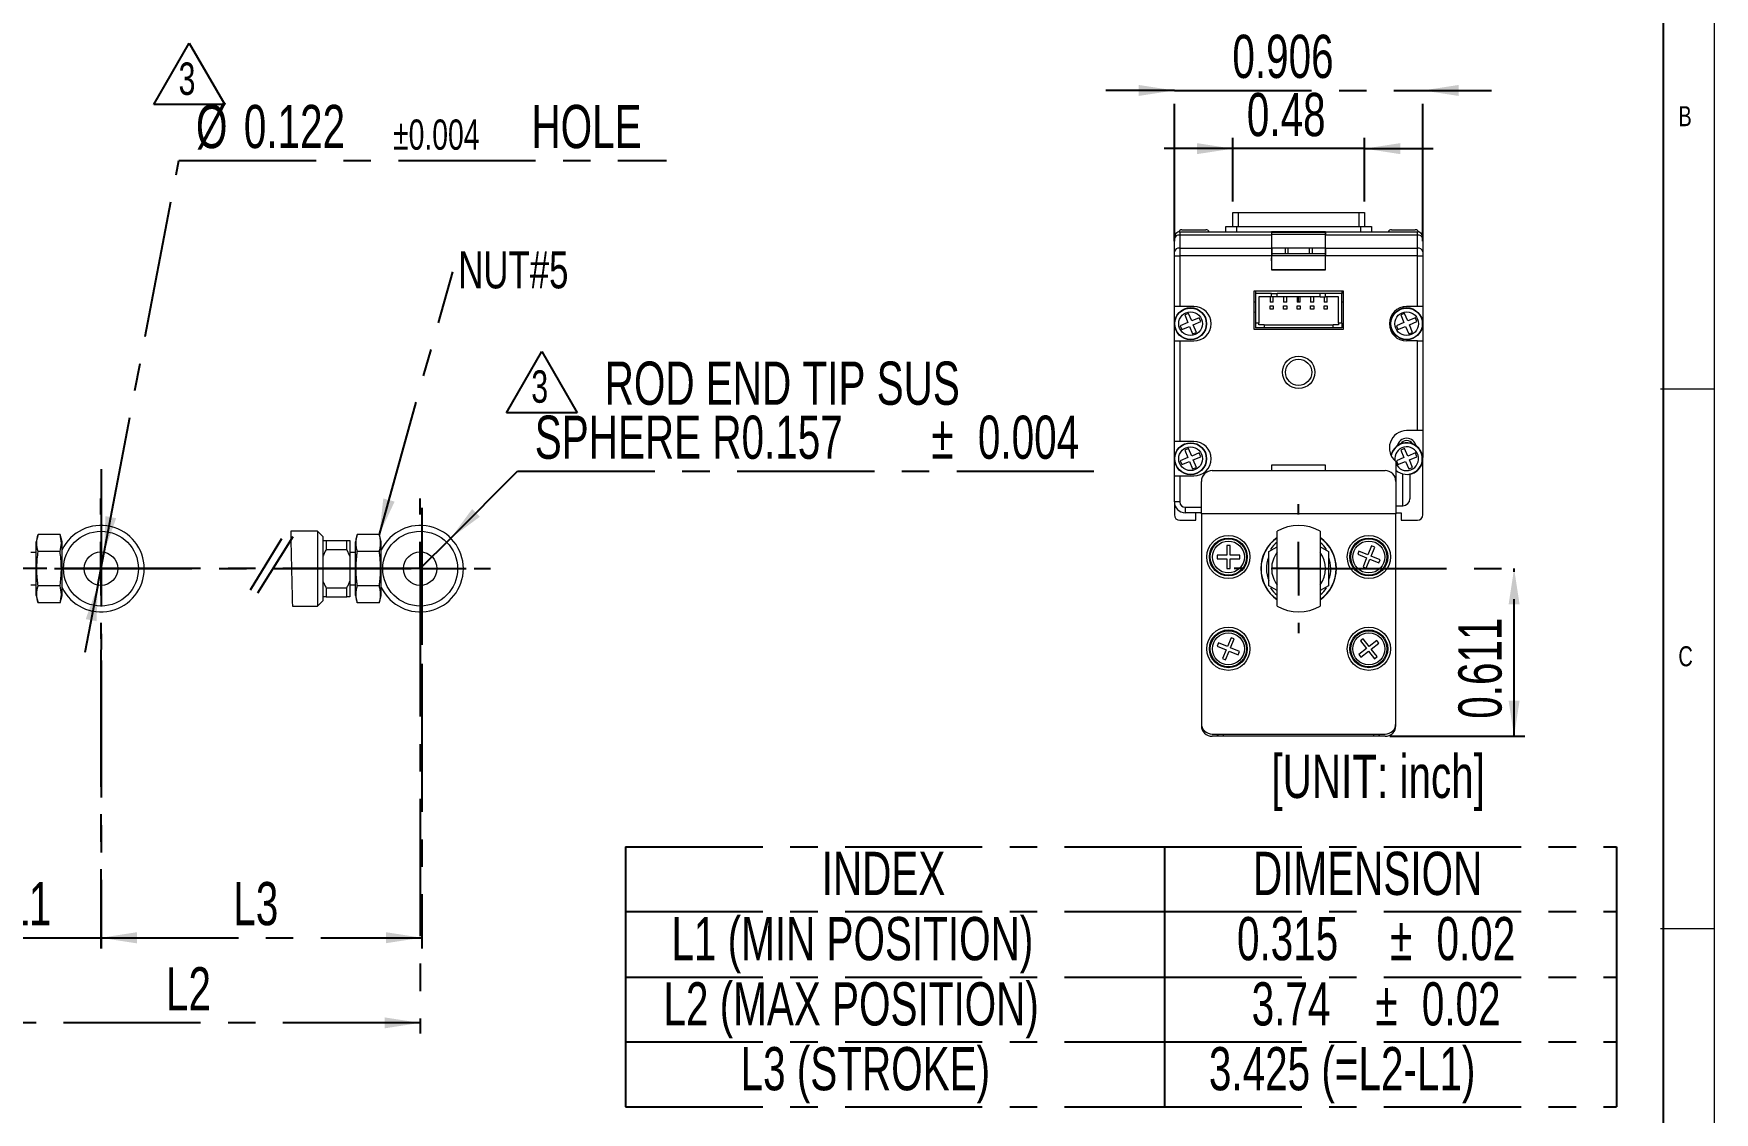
# Model space of a CAD drawing. Header units: inches. Extents: x 0.2 to 16.3, y 0.2 to 11.5.
# Drawn here: x 10.21 to 16.34, y 5.18 to 9.11 of the extents above; entities that cross this region are included whole.
import ezdxf

# ---------------------------------------------------------------- set-up
doc = ezdxf.new("R2010")
doc.units = ezdxf.units.IN
doc.header["$MEASUREMENT"] = 0
doc.linetypes.add('CENTERX2', pattern=[0.8, 0.5, -0.1, 0.1, -0.1])
for name, color, linetype in [('CENTER_LINE', 7, 'CENTERX2'), ('DIMENSION', 7, 'Continuous'), ('NOTES', 7, 'Continuous')]:
    doc.layers.add(name, color=color, linetype=linetype)
doc.styles.add('SLDTEXTSTYLE0', font='TXT', dxfattribs={"width": 0.7})
doc.styles.add('SLDTEXTSTYLE1', font='TXT', dxfattribs={"width": 0.75})
doc.dimstyles.new('SLDDIMSTYLE0', dxfattribs={"dimtxt": 0.15748, "dimasz": 0.13, "dimexe": 0, "dimexo": 0.0625, "dimgap": 0.03937, "dimtad": 0, "dimtih": 1, "dimtoh": 1, "dimdec": 3, "dimrnd": 1e-09, "dimdsep": 46, "dimtxsty": 'SLDTEXTSTYLE0', "dimsah": 1, "dimcen": 0, "dimadec": 0, "dimazin": 2, "dimtol": 1, "dimtp": 0.003937, "dimtm": 0.003937, "dimtfac": 1, "dimtdec": 3, "dimtmove": 0, "dimatfit": 3, "dimfxl": 1, "dimfrac": 2, "dimtolj": 1, "dimarcsym": 0})
doc.dimstyles.new('SLDDIMSTYLE10', dxfattribs={"dimtxt": 0.15748, "dimasz": 0.13, "dimexe": 0, "dimexo": 0.0625, "dimgap": 0.03937, "dimtad": 0, "dimtih": 1, "dimtoh": 1, "dimdec": 3, "dimrnd": 1e-09, "dimzin": 12, "dimdsep": 46, "dimtxsty": 'SLDTEXTSTYLE0', "dimsah": 1, "dimcen": 0, "dimadec": 0, "dimazin": 3, "dimtfac": 1, "dimtdec": 3, "dimtofl": 0, "dimtmove": 0, "dimatfit": 3, "dimfxl": 1, "dimfrac": 2, "dimtolj": 1, "dimtzin": 12, "dimarcsym": 0})
doc.dimstyles.new('SLDDIMSTYLE2', dxfattribs={"dimtxt": 0.15748, "dimasz": 0.13, "dimexe": 0, "dimexo": 0.0625, "dimgap": 0.03937, "dimtad": 1, "dimdec": 3, "dimrnd": 1e-09, "dimdsep": 46, "dimtxsty": 'SLDTEXTSTYLE0', "dimsah": 1, "dimcen": 0.09, "dimadec": 0, "dimazin": 2, "dimtfac": 1, "dimtdec": 3, "dimtmove": 0, "dimatfit": 0, "dimfxl": 1, "dimfrac": 2, "dimtolj": 1, "dimtzin": 12, "dimarcsym": 0})
doc.dimstyles.new('SLDDIMSTYLE3', dxfattribs={"dimtxt": 0.15748, "dimasz": 0.13, "dimexe": 0, "dimexo": 0.0625, "dimgap": 0.03937, "dimtad": 1, "dimdec": 3, "dimrnd": 1e-09, "dimzin": 12, "dimdsep": 46, "dimtxsty": 'SLDTEXTSTYLE0', "dimsah": 1, "dimcen": 0.09, "dimadec": 0, "dimazin": 3, "dimtfac": 1, "dimtdec": 3, "dimtofl": 0, "dimtmove": 0, "dimatfit": 3, "dimfxl": 1, "dimfrac": 2, "dimtolj": 1, "dimtzin": 12, "dimarcsym": 0})
doc.dimstyles.new('SLDDIMSTYLE4', dxfattribs={"dimtxt": 0.15748, "dimasz": 0.13, "dimexe": 0, "dimexo": 0.0625, "dimgap": 0.03937, "dimtad": 1, "dimdec": 3, "dimrnd": 1e-09, "dimzin": 12, "dimdsep": 46, "dimtxsty": 'SLDTEXTSTYLE0', "dimsah": 1, "dimcen": 0.09, "dimadec": 0, "dimazin": 3, "dimtfac": 1, "dimtdec": 3, "dimtmove": 0, "dimatfit": 0, "dimfxl": 1, "dimfrac": 2, "dimtolj": 1, "dimtzin": 12, "dimarcsym": 0})
doc.dimstyles.new('SLDDIMSTYLE6', dxfattribs={"dimtxt": 0.15748, "dimasz": 0.13, "dimexe": 0, "dimexo": 0.0625, "dimgap": 0.03937, "dimtad": 1, "dimdec": 3, "dimrnd": 1e-09, "dimdsep": 46, "dimtxsty": 'SLDTEXTSTYLE0', "dimsah": 1, "dimcen": 0.09, "dimadec": 0, "dimazin": 2, "dimtfac": 1, "dimtdec": 3, "dimtofl": 0, "dimtmove": 0, "dimatfit": 3, "dimfxl": 1, "dimfrac": 2, "dimtolj": 1, "dimtzin": 12, "dimarcsym": 0})
doc.dimstyles.new('SLDDIMSTYLE7', dxfattribs={"dimtxt": 0.18, "dimasz": 0.13, "dimexe": 0, "dimexo": 0.0625, "dimgap": 0, "dimtad": 0, "dimtih": 1, "dimtoh": 1, "dimdec": 0, "dimrnd": 1e-09, "dimzin": 0, "dimdsep": 46, "dimtxsty": 'Standard', "dimsah": 1, "dimcen": 0.09, "dimadec": 0, "dimazin": 0, "dimtfac": 0.13, "dimtdec": 0, "dimtofl": 0, "dimtmove": 0, "dimatfit": 3, "dimfxl": 1, "dimfrac": 2, "dimtolj": 1, "dimtzin": 0, "dimarcsym": 0})

# ---------------------------------------------------------------- blocks, each defined once
blk = doc.blocks.new('SW_TABLEANNOTATION_0')
at = {"layer": 'CENTER_LINE', "color": 0}
for p, q in [((0, 0), (0, -0.2362)), ((0, 0), (1.9637, 0)), ((1.9637, 0), (1.9637, -0.2362)), ((1.9637, 0), (3.6113, 0)), ((3.6113, 0), (3.6113, -0.2362)), ((0, -0.2362), (0, -0.4756)), ((0, -0.2362), (1.9637, -0.2362)), ((1.9637, -0.2362), (1.9637, -0.4756)), ((1.9637, -0.2362), (3.6113, -0.2362)), ((3.6113, -0.2362), (3.6113, -0.4756)), ((0, -0.4756), (0, -0.7118)), ((0, -0.4756), (1.9637, -0.4756)), ((1.9637, -0.4756), (1.9637, -0.7118)), ((1.9637, -0.4756), (3.6113, -0.4756)), ((3.6113, -0.4756), (3.6113, -0.7118)), ((0, -0.7118), (0, -0.948)), ((0, -0.7118), (1.9637, -0.7118)), ((1.9637, -0.7118), (1.9637, -0.948)), ((1.9637, -0.7118), (3.6113, -0.7118)), ((3.6113, -0.7118), (3.6113, -0.948)), ((0, -0.948), (1.9637, -0.948)), ((1.9637, -0.948), (3.6113, -0.948))]:
    blk.add_line(p, q, dxfattribs=at)
at = {"layer": 'CENTER_LINE', "color": 0, "char_height": 0.15748, "attachment_point": 1, "style": 'SLDTEXTSTYLE0'}
for s, insert in [('INDEX', (0.7147, -0.0185)), ('DIMENSION', (2.2865, -0.0185)), ('L1 (MIN POSITION)', (0.167, -0.2563)), ('0.315', (2.228, -0.2563)), ('%%p', (2.7859, -0.2563)), ('0.02', (2.9551, -0.2563)), ('L2 (MAX POSITION)', (0.138, -0.4941)), ('3.74', (2.2815, -0.4941)), ('%%p', (2.7325, -0.4941)), ('0.02', (2.9016, -0.4941)), ('L3 (STROKE)', (0.4191, -0.7303)), ('3.425 (=L2-L1)', (2.1257, -0.7303))]:
    blk.add_mtext(s, dxfattribs=dict(at, insert=insert))
blk = doc.blocks.new('_D_5')
at = {"layer": 'CENTER_LINE'}
for p, q in [((10.4591, 6.8642), (10.4591, 5.7745)), ((9.9748, 6.517), (9.9748, 5.7745)), ((9.9748, 5.8139), (9.7248, 5.8139)), ((9.9748, 5.8139), (10.4591, 5.8139)), ((10.4591, 5.8139), (10.7091, 5.8139))]:
    blk.add_line(p, q, dxfattribs=at)
for points in [[(9.9748, 5.8139), (9.8448, 5.8339), (9.8448, 5.7939)], [(10.4591, 5.8139), (10.5891, 5.7939), (10.5891, 5.8339)]]:
    blk.add_solid(points, dxfattribs=at)
at = {"layer": 'CENTER_LINE', "insert": (10.1144, 6.0169), "char_height": 0.15748, "attachment_point": 1, "style": 'SLDTEXTSTYLE0'}
blk.add_mtext('L1', dxfattribs=at)
blk = doc.blocks.new('_D_16')
at = {"layer": 'CENTER_LINE'}
for p, q in [((10.4705, 7.2194), (10.7429, 8.6468)), ((10.7429, 8.6468), (12.5195, 8.6468)), ((10.4477, 7.0995), (10.4705, 7.2194)), ((10.4477, 7.0995), (10.4008, 6.854))]:
    blk.add_line(p, q, dxfattribs=at)
for points in [[(10.4705, 7.2194), (10.5145, 7.3434), (10.4753, 7.3509)], [(10.4477, 7.0995), (10.4036, 6.9756), (10.4429, 6.9681)]]:
    blk.add_solid(points, dxfattribs=at)
at = {"layer": 'CENTER_LINE', "attachment_point": 1, "style": 'SLDTEXTSTYLE0'}
for s, insert, char_height in [('%%c', (10.8054, 8.8498), 0.15748), ('0.122', (10.9797, 8.8498), 0.15748), ('HOLE', (12.0278, 8.8498), 0.15748), ('±0.004', (11.5237, 8.7967), 0.11024)]:
    blk.add_mtext(s, dxfattribs=dict(at, insert=insert, char_height=char_height))
blk = doc.blocks.new('SW_NOTE_0_6')
at = {"layer": 'CENTER_LINE', "color": 0}
for p, q in [((-0.0906, -0.0029), (0.0385, 0.2207)), ((0.0385, 0.2207), (0.1676, -0.0029)), ((0.1676, -0.0029), (-0.0906, -0.0029))]:
    blk.add_line(p, q, dxfattribs=at)
at = {"layer": 'CENTER_LINE', "color": 0, "insert": (0, 0.1523), "char_height": 0.1181, "attachment_point": 1, "style": 'SLDTEXTSTYLE0'}
blk.add_mtext('3', dxfattribs=at)
blk = doc.blocks.new('SW_CENTERMARKSYMBOL_4')
at = {"layer": 'CENTER_LINE', "color": 0}
for p, q in [((0, 0.1969), (0, 0.2559)), ((0, 0), (0, 0.0984)), ((-0.1969, 0), (-0.2559, 0)), ((0, 0), (-0.0984, 0)), ((0, 0), (0, -0.0984)), ((0, 0), (0.0984, 0)), ((0.1969, 0), (0.2559, 0)), ((0, -0.1969), (0, -0.2559))]:
    blk.add_line(p, q, dxfattribs=at)
blk = doc.blocks.new('_D_18')
at = {"layer": 'CENTER_LINE'}
for p, q in [((14.8629, 7.1595), (15.6481, 7.1595)), ((15.6087, 6.5485), (15.6087, 7.1595)), ((15.1562, 6.5485), (15.6481, 6.5485))]:
    blk.add_line(p, q, dxfattribs=at)
for points in [[(15.6087, 7.1595), (15.5887, 7.0295), (15.6287, 7.0295)], [(15.6087, 6.5485), (15.6287, 6.6785), (15.5887, 6.6785)]]:
    blk.add_solid(points, dxfattribs=at)
at = {"layer": 'CENTER_LINE', "insert": (15.4057, 6.6125), "char_height": 0.15748, "attachment_point": 1, "rotation": 90, "style": 'SLDTEXTSTYLE0'}
blk.add_mtext('0.611', dxfattribs=at)
blk = doc.blocks.new('_D_19')
at = {"layer": 'CENTER_LINE'}
for p, q in [((14.3708, 8.9025), (14.1208, 8.9025)), ((14.3708, 8.3532), (14.3708, 8.9419)), ((14.3708, 8.9025), (15.2763, 8.9025)), ((15.2763, 8.3532), (15.2763, 8.9419)), ((15.2763, 8.9025), (15.5263, 8.9025))]:
    blk.add_line(p, q, dxfattribs=at)
for points in [[(14.3708, 8.9025), (14.2408, 8.9225), (14.2408, 8.8825)], [(15.2763, 8.9025), (15.4063, 8.8825), (15.4063, 8.9225)]]:
    blk.add_solid(points, dxfattribs=at)
at = {"layer": 'CENTER_LINE', "insert": (14.5821, 9.1055), "char_height": 0.15748, "attachment_point": 1, "style": 'SLDTEXTSTYLE0'}
blk.add_mtext('0.906', dxfattribs=at)
blk = doc.blocks.new('_D_20')
at = {"layer": 'CENTER_LINE'}
for p, q in [((14.5834, 8.4973), (14.5834, 8.7298)), ((15.0637, 8.4973), (15.0637, 8.7298)), ((14.5834, 8.6904), (14.3334, 8.6904)), ((15.0637, 8.6904), (14.5834, 8.6904)), ((15.0637, 8.6904), (15.3137, 8.6904))]:
    blk.add_line(p, q, dxfattribs=at)
for points in [[(14.5834, 8.6904), (14.4534, 8.7104), (14.4534, 8.6704)], [(15.0637, 8.6904), (15.1937, 8.6704), (15.1937, 8.7104)]]:
    blk.add_solid(points, dxfattribs=at)
at = {"layer": 'CENTER_LINE', "insert": (14.6348, 8.8934), "char_height": 0.15748, "attachment_point": 1, "style": 'SLDTEXTSTYLE0'}
blk.add_mtext('0.48', dxfattribs=at)
blk = doc.blocks.new('SW_CENTERMARKSYMBOL_5')
at = {"layer": 'CENTER_LINE', "color": 0}
for p, q in [((0, 0.1969), (0, 0.2354)), ((0, 0), (0, 0.0984)), ((-0.1969, 0), (-0.2354, 0)), ((0, 0), (-0.0984, 0)), ((0, 0), (0, -0.0984)), ((0, 0), (0.0984, 0)), ((0.1969, 0), (0.2354, 0)), ((0, -0.1969), (0, -0.2354))]:
    blk.add_line(p, q, dxfattribs=at)
blk = doc.blocks.new('SW_NOTE_0_10')
at = {"layer": 'CENTER_LINE', "color": 0}
for p, q in [((-0.0901, -0.0007), (0.039, 0.2229)), ((0.039, 0.2229), (0.168, -0.0007)), ((0.168, -0.0007), (-0.0901, -0.0007))]:
    blk.add_line(p, q, dxfattribs=at)
at = {"layer": 'CENTER_LINE', "color": 0, "insert": (0, 0.1523), "char_height": 0.1181, "attachment_point": 1, "style": 'SLDTEXTSTYLE0'}
blk.add_mtext('3', dxfattribs=at)
blk = doc.blocks.new('_D_33')
at = {"layer": 'CENTER_LINE'}
for p, q in [((10.4601, 6.8251), (10.4601, 5.7751)), ((11.6279, 6.7728), (11.6279, 5.7751)), ((10.4601, 5.8144), (11.6279, 5.8144))]:
    blk.add_line(p, q, dxfattribs=at)
for points in [[(10.4601, 5.8144), (10.5901, 5.7944), (10.5901, 5.8344)], [(11.6279, 5.8144), (11.4979, 5.8344), (11.4979, 5.7944)]]:
    blk.add_solid(points, dxfattribs=at)
at = {"layer": 'CENTER_LINE', "insert": (10.9415, 6.0174), "char_height": 0.15748, "attachment_point": 1, "style": 'SLDTEXTSTYLE0'}
blk.add_mtext('L3', dxfattribs=at)
blk = doc.blocks.new('_D_34')
at = {"layer": 'CENTER_LINE'}
for p, q in [((9.9748, 7.1201), (9.9748, 5.4647)), ((11.6224, 7.1201), (11.6224, 5.4647)), ((11.6224, 5.504), (9.9748, 5.504))]:
    blk.add_line(p, q, dxfattribs=at)
for points in [[(9.9748, 5.504), (10.1048, 5.484), (10.1048, 5.524)], [(11.6224, 5.504), (11.4924, 5.524), (11.4924, 5.484)]]:
    blk.add_solid(points, dxfattribs=at)
at = {"layer": 'CENTER_LINE', "insert": (10.6961, 5.707), "char_height": 0.15748, "attachment_point": 1, "style": 'SLDTEXTSTYLE0'}
blk.add_mtext('L2', dxfattribs=at)
blk = doc.blocks.new('_D_35')
at = {"layer": 'CENTER_LINE'}
for p, q in [((11.7338, 7.2708), (11.9774, 7.5144)), ((11.9774, 7.5144), (14.1397, 7.5144)), ((11.6224, 7.1595), (11.7338, 7.2708))]:
    blk.add_line(p, q, dxfattribs=at)
blk.add_solid([(11.7338, 7.2708), (11.8398, 7.3486), (11.8116, 7.3769)], dxfattribs=at)
at = {"layer": 'CENTER_LINE', "char_height": 0.15748, "attachment_point": 1, "style": 'SLDTEXTSTYLE0'}
for s, insert in [('ROD END TIP SUS', (12.2948, 7.9143)), ('SPHERE R0.157', (12.0399, 7.7174)), ('0.004', (13.6548, 7.7174)), ('%%p', (13.4856, 7.7174))]:
    blk.add_mtext(s, dxfattribs=dict(at, insert=insert))
blk = doc.blocks.new('SW_NOTE_0_12')
at = {"layer": 'CENTER_LINE', "color": 0, "insert": (0.0202, 0.075), "char_height": 0.13542, "attachment_point": 1, "style": 'SLDTEXTSTYLE0'}
blk.add_mtext('NUT#5', dxfattribs=at)
blk = doc.blocks.new('SW_CENTERMARKSYMBOL_12')
at = {"layer": 'CENTER_LINE', "color": 0}
for p, q in [((0, 0.1969), (0, 0.2559)), ((0, 0), (0, 0.0984)), ((-0.1969, 0), (-0.2559, 0)), ((0, 0), (-0.0984, 0)), ((0, 0), (0, -0.0984)), ((0, 0), (0.0984, 0)), ((0.1969, 0), (0.2559, 0)), ((0, -0.1969), (0, -0.2559))]:
    blk.add_line(p, q, dxfattribs=at)

msp = doc.modelspace()

# ---------------------------------------------------------------- linework, layer by layer
at = {"color": 7, "linetype": 'Continuous', "lineweight": 18}
for p, q in [((16.3386, 0.1969), (16.3386, 11.4961)), ((14.5834, 8.4067), (14.5834, 8.4579)), ((14.5834, 8.4579), (14.6031, 8.4579)), ((14.6031, 8.4579), (15.044, 8.4579)), ((15.044, 8.4579), (15.0637, 8.4579)), ((15.0637, 8.4579), (15.0637, 8.4067)), ((14.3983, 8.3949), (14.4054, 8.3949)), ((14.4054, 8.3949), (14.485, 8.3949)), ((14.5578, 8.387), (14.5578, 8.4067)), ((14.5578, 8.4067), (14.5971, 8.4067)), ((14.5971, 8.4067), (14.5971, 8.387)), ((14.5971, 8.4067), (15.0499, 8.4067)), ((15.0499, 8.387), (15.0499, 8.4067)), ((15.0499, 8.4067), (15.0893, 8.4067)), ((15.0893, 8.4067), (15.0893, 8.387)), ((15.1621, 8.3949), (15.1691, 8.3949)), ((15.1691, 8.3949), (15.2487, 8.3949)), ((14.3708, 8.3616), (14.3708, 8.3674)), ((14.3708, 8.3138), (14.3708, 8.3616)), ((14.3905, 8.387), (14.3905, 8.3755)), ((14.3905, 8.387), (14.7251, 8.387)), ((14.3905, 8.3755), (14.3905, 8.3277)), ((14.7251, 8.3755), (14.3905, 8.3755)), ((14.922, 8.387), (14.7251, 8.387)), ((14.726, 8.387), (14.7251, 8.3853)), ((14.7251, 8.387), (14.7251, 8.3755)), ((14.7251, 8.3853), (14.7253, 8.385)), ((14.7251, 8.3755), (14.7251, 8.3277)), ((14.9218, 8.385), (14.7253, 8.385)), ((14.7259, 8.3277), (14.7254, 8.3769)), ((14.9216, 8.3769), (14.7254, 8.3769)), ((14.726, 8.387), (14.9211, 8.387)), ((14.9211, 8.387), (14.922, 8.3853)), ((14.9212, 8.3277), (14.9216, 8.3769)), ((14.922, 8.3853), (14.9218, 8.385)), ((14.922, 8.387), (15.2566, 8.387)), ((14.922, 8.3755), (14.922, 8.387)), ((15.2566, 8.3755), (14.922, 8.3755)), ((14.922, 8.3277), (14.922, 8.3755)), ((15.2566, 8.3755), (15.2566, 8.387)), ((15.2566, 8.3277), (15.2566, 8.3755)), ((15.2763, 8.3674), (15.2763, 8.3616)), ((15.2763, 8.3616), (15.2763, 8.3138)), ((14.3708, 8.2999), (14.3708, 8.3138)), ((14.3708, 8.2999), (14.3905, 8.2999)), ((14.3708, 8.1154), (14.3708, 8.2999)), ((14.3905, 8.3277), (14.3905, 8.2999)), ((14.3905, 8.3277), (14.7251, 8.3277)), ((14.3905, 8.2999), (14.3905, 8.1154)), ((14.7251, 8.2999), (14.3905, 8.2999)), ((14.7251, 8.3277), (14.7251, 8.2999)), ((14.7251, 8.3083), (14.922, 8.3083)), ((14.7251, 8.2999), (14.7251, 8.2492)), ((14.7253, 8.2689), (14.7251, 8.2922)), ((14.7254, 8.2689), (14.7251, 8.2689)), ((14.7254, 8.2492), (14.7254, 8.2689)), ((14.9212, 8.3277), (14.7259, 8.3277)), ((14.726, 8.2492), (14.726, 8.2999)), ((14.9211, 8.2999), (14.726, 8.2999)), ((14.7743, 8.328), (14.7743, 8.3083)), ((14.7842, 8.328), (14.7842, 8.3083)), ((14.8629, 8.3083), (14.8629, 8.328)), ((14.8727, 8.328), (14.8727, 8.3083)), ((14.9211, 8.2492), (14.9211, 8.2999)), ((14.9216, 8.2492), (14.9216, 8.2689)), ((14.9216, 8.2689), (14.922, 8.2689)), ((14.9217, 8.2689), (14.922, 8.2922)), ((14.922, 8.3277), (15.2566, 8.3277)), ((14.922, 8.2999), (14.922, 8.3277)), ((15.2566, 8.2999), (14.922, 8.2999)), ((14.922, 8.2492), (14.922, 8.2999)), ((15.2566, 8.2999), (15.2566, 8.3277)), ((15.2566, 8.2999), (15.2763, 8.2999)), ((15.2566, 8.1154), (15.2566, 8.2999)), ((15.2763, 8.3138), (15.2763, 8.2999)), ((15.2763, 8.2999), (15.2763, 8.1154)), ((14.7251, 8.2492), (14.922, 8.2492)), ((14.9211, 8.2492), (14.726, 8.2492)), ((14.9869, 8.1705), (14.6601, 8.1705)), ((14.6601, 8.1705), (14.6601, 8.0327)), ((14.666, 8.1705), (14.666, 8.1626)), ((14.666, 8.1626), (14.666, 8.0544)), ((14.7251, 8.1626), (14.666, 8.1626)), ((14.6779, 8.1508), (14.6779, 8.0544)), ((14.7251, 8.1508), (14.6779, 8.1508)), ((14.7192, 8.1508), (14.7192, 8.1311)), ((14.7251, 8.1508), (14.7251, 8.1626)), ((14.7251, 8.1626), (14.7448, 8.1626)), ((14.7448, 8.1508), (14.7251, 8.1508)), ((14.731, 8.1311), (14.731, 8.1508)), ((14.7448, 8.1508), (14.7448, 8.1626)), ((14.9023, 8.1626), (14.7448, 8.1626)), ((14.9023, 8.1508), (14.7448, 8.1508)), ((14.7684, 8.1508), (14.7684, 8.1311)), ((14.7802, 8.1311), (14.7802, 8.1508)), ((14.8176, 8.1508), (14.8176, 8.1311)), ((14.8294, 8.1311), (14.8294, 8.1508)), ((14.8668, 8.1508), (14.8668, 8.1311)), ((14.8786, 8.1311), (14.8786, 8.1508)), ((14.9023, 8.1508), (14.9023, 8.1626)), ((14.922, 8.1626), (14.9023, 8.1626)), ((14.9023, 8.1508), (14.922, 8.1508)), ((14.916, 8.1508), (14.916, 8.1311)), ((14.922, 8.1508), (14.922, 8.1626)), ((14.981, 8.1626), (14.922, 8.1626)), ((14.9692, 8.1508), (14.922, 8.1508)), ((14.9279, 8.1311), (14.9279, 8.1508)), ((14.9692, 8.0544), (14.9692, 8.1508)), ((14.981, 8.1705), (14.981, 8.1626)), ((14.981, 8.0544), (14.981, 8.1626)), ((14.9869, 8.0327), (14.9869, 8.1705)), ((14.3905, 8.1154), (14.3708, 8.1154)), ((14.3708, 7.9894), (14.3708, 8.1154)), ((14.4416, 8.1154), (14.3905, 8.1154)), ((14.4224, 8.0898), (14.4086, 8.0841)), ((14.4339, 8.0622), (14.4224, 8.0898)), ((14.666, 8.1311), (14.6601, 8.1311)), ((14.6601, 8.0937), (14.666, 8.0958)), ((14.731, 8.1311), (14.7192, 8.1311)), ((14.7192, 8.1055), (14.7192, 8.1174)), ((14.7192, 8.1174), (14.731, 8.1174)), ((14.731, 8.1055), (14.7192, 8.1055)), ((14.731, 8.1174), (14.731, 8.1055)), ((14.7802, 8.1311), (14.7684, 8.1311)), ((14.7684, 8.1055), (14.7684, 8.1174)), ((14.7684, 8.1174), (14.7802, 8.1174)), ((14.7802, 8.1055), (14.7684, 8.1055)), ((14.7802, 8.1174), (14.7802, 8.1055)), ((14.8294, 8.1311), (14.8176, 8.1311)), ((14.8176, 8.1174), (14.8294, 8.1174)), ((14.8176, 8.1055), (14.8176, 8.1174)), ((14.8294, 8.1055), (14.8176, 8.1055)), ((14.8294, 8.1174), (14.8294, 8.1055)), ((14.8786, 8.1311), (14.8668, 8.1311)), ((14.8668, 8.1055), (14.8668, 8.1174)), ((14.8668, 8.1174), (14.8786, 8.1174)), ((14.8786, 8.1055), (14.8668, 8.1055)), ((14.8786, 8.1174), (14.8786, 8.1055)), ((14.9279, 8.1311), (14.916, 8.1311)), ((14.916, 8.1055), (14.916, 8.1174)), ((14.916, 8.1174), (14.9279, 8.1174)), ((14.9279, 8.1055), (14.916, 8.1055)), ((14.9279, 8.1174), (14.9279, 8.1055)), ((14.9869, 8.1311), (14.981, 8.1311)), ((15.2098, 8.0898), (15.196, 8.0841)), ((15.2213, 8.0622), (15.2098, 8.0898)), ((15.2566, 8.1154), (15.2172, 8.1154)), ((15.2763, 8.1154), (15.2566, 8.1154)), ((15.2763, 8.1154), (15.2763, 7.9894)), ((14.4201, 8.0564), (14.3924, 8.045)), ((14.3924, 8.045), (14.3981, 8.0312)), ((14.3981, 8.0312), (14.4258, 8.0426)), ((14.4086, 8.0841), (14.4201, 8.0564)), ((14.4258, 8.0426), (14.4372, 8.015)), ((14.4615, 8.0736), (14.4339, 8.0622)), ((14.4396, 8.0484), (14.4672, 8.0598)), ((14.4511, 8.0207), (14.4396, 8.0484)), ((14.4672, 8.0598), (14.4615, 8.0736)), ((14.6601, 8.0327), (14.9869, 8.0327)), ((14.6779, 8.0544), (14.666, 8.0544)), ((14.666, 8.0544), (14.666, 8.0367)), ((14.6975, 8.0367), (14.666, 8.0367)), ((14.6779, 8.0485), (14.6779, 8.0544)), ((14.6975, 8.0485), (14.6779, 8.0485)), ((14.6975, 8.0485), (14.6975, 8.0367)), ((14.6975, 8.0485), (14.9495, 8.0485)), ((14.9495, 8.0367), (14.6975, 8.0367)), ((14.9495, 8.0367), (14.9495, 8.0485)), ((14.9692, 8.0485), (14.9495, 8.0485)), ((14.981, 8.0367), (14.9495, 8.0367)), ((14.981, 8.0544), (14.9692, 8.0544)), ((14.9692, 8.0544), (14.9692, 8.0485)), ((14.981, 8.0544), (14.981, 8.0367)), ((14.981, 8.0504), (14.9869, 8.046)), ((15.2075, 8.0564), (15.1798, 8.045)), ((15.1798, 8.045), (15.1855, 8.0312)), ((15.1855, 8.0312), (15.2132, 8.0426)), ((15.196, 8.0841), (15.2075, 8.0564)), ((15.2132, 8.0426), (15.2246, 8.015)), ((15.2489, 8.0736), (15.2213, 8.0622)), ((15.227, 8.0484), (15.2546, 8.0598)), ((15.2385, 8.0207), (15.227, 8.0484)), ((15.2546, 8.0598), (15.2489, 8.0736)), ((14.3708, 7.6233), (14.3708, 7.9894)), ((14.3708, 7.9894), (14.3905, 7.9894)), ((14.3905, 7.9894), (14.3905, 7.6233)), ((14.3905, 7.9894), (14.4416, 7.9894)), ((14.4372, 8.015), (14.4511, 8.0207)), ((15.2566, 7.9894), (15.2172, 7.9894)), ((15.2246, 8.015), (15.2385, 8.0207)), ((15.2566, 7.6626), (15.2566, 7.9894)), ((15.2566, 7.9894), (15.2763, 7.9894)), ((15.2763, 7.9894), (15.2763, 7.6626)), ((16.1417, 7.815), (16.3386, 7.815)), ((15.2566, 7.6626), (15.2172, 7.6626)), ((15.2763, 7.6626), (15.2566, 7.6626)), ((15.2763, 7.6626), (15.2763, 7.5642)), ((14.3905, 7.6233), (14.3708, 7.6233)), ((14.3708, 7.4973), (14.3708, 7.6233)), ((14.4416, 7.6233), (14.3905, 7.6233)), ((14.4224, 7.5977), (14.4086, 7.592)), ((14.4339, 7.57), (14.4224, 7.5977)), ((15.2098, 7.5977), (15.196, 7.592)), ((15.2213, 7.57), (15.2098, 7.5977)), ((14.4201, 7.5643), (14.3924, 7.5529)), ((14.3924, 7.5529), (14.3981, 7.539)), ((14.3981, 7.539), (14.4258, 7.5505)), ((14.4086, 7.592), (14.4201, 7.5643)), ((14.4258, 7.5505), (14.4372, 7.5229)), ((14.4615, 7.5815), (14.4339, 7.57)), ((14.4396, 7.5562), (14.4672, 7.5677)), ((14.4511, 7.5286), (14.4396, 7.5562)), ((14.4672, 7.5677), (14.4615, 7.5815)), ((14.922, 7.5367), (14.7251, 7.5367)), ((14.7251, 7.5367), (14.7251, 7.517)), ((14.922, 7.517), (14.922, 7.5367)), ((15.1779, 7.5505), (15.1779, 7.4776)), ((15.2075, 7.5643), (15.1798, 7.5529)), ((15.1798, 7.5529), (15.1855, 7.539)), ((15.1855, 7.539), (15.2132, 7.5505)), ((15.196, 7.592), (15.2075, 7.5643)), ((15.2132, 7.5505), (15.2246, 7.5229)), ((15.2489, 7.5815), (15.2213, 7.57)), ((15.227, 7.5562), (15.2546, 7.5677)), ((15.2385, 7.5286), (15.227, 7.5562)), ((15.2546, 7.5677), (15.2489, 7.5815)), ((15.2763, 7.3555), (15.2763, 7.5642)), ((14.3708, 7.4028), (14.3708, 7.4973)), ((14.3708, 7.4973), (14.3905, 7.4973)), ((14.3905, 7.4973), (14.3905, 7.4028)), ((14.3905, 7.4973), (14.4416, 7.4973)), ((14.4372, 7.5229), (14.4511, 7.5286)), ((14.4692, 7.3596), (14.4692, 7.4776)), ((14.5086, 7.517), (15.1385, 7.517)), ((15.1779, 7.4776), (15.1779, 7.3596)), ((15.2246, 7.5229), (15.2385, 7.5286)), ((15.229, 7.5012), (15.229, 7.5031)), ((15.229, 7.5012), (15.229, 7.4579)), ((15.229, 7.4579), (15.229, 7.4146)), ((14.3905, 7.4028), (14.3708, 7.4028)), ((14.3708, 7.4028), (14.3708, 7.3555)), ((14.4101, 7.3831), (14.4101, 7.3634)), ((14.4692, 7.3634), (14.4101, 7.3634)), ((14.4495, 7.3359), (14.4495, 7.3634)), ((14.4692, 7.3596), (14.4692, 6.5958)), ((15.1779, 7.3596), (14.4692, 7.3596)), ((15.1779, 7.389), (15.2034, 7.389)), ((15.1779, 7.3634), (15.1975, 7.3634)), ((15.1779, 6.5958), (15.1779, 7.3596)), ((15.1975, 7.3634), (15.1975, 7.3359)), ((11.2484, 7.2965), (11.1506, 7.2965)), ((11.2681, 7.2768), (11.2484, 7.2965)), ((11.2484, 7.2965), (11.2484, 7.0225)), ((14.3905, 7.3359), (14.4495, 7.3359)), ((14.7448, 7.0231), (14.7448, 7.2959)), ((14.9023, 7.2959), (14.9023, 7.1595)), ((15.1975, 7.3359), (15.2566, 7.3359)), ((10.23, 7.2845), (10.2229, 7.2579)), ((10.2229, 7.1595), (10.2229, 7.2579)), ((10.3102, 7.2845), (10.23, 7.2845)), ((10.3174, 7.2579), (10.3102, 7.2845)), ((10.3174, 7.1595), (10.3174, 7.2579)), ((11.2681, 7.2768), (11.2681, 7.0422)), ((11.2681, 7.2618), (11.2799, 7.2618)), ((11.2799, 7.2618), (11.2799, 7.2295)), ((11.2799, 7.2618), (11.3547, 7.2618)), ((11.2799, 7.2295), (11.3547, 7.2295)), ((11.3547, 7.2295), (11.3547, 7.2618)), ((11.3547, 7.2618), (11.3665, 7.2618)), ((11.3665, 7.2054), (11.3547, 7.2295)), ((11.3665, 7.2618), (11.3665, 7.2054)), ((11.3933, 7.2845), (11.3862, 7.2579)), ((11.3862, 7.1595), (11.3862, 7.2579)), ((11.4736, 7.2845), (11.3933, 7.2845)), ((11.4807, 7.2579), (11.4736, 7.2845)), ((11.4807, 7.1595), (11.4807, 7.2579)), ((14.5738, 7.2434), (14.5614, 7.2434)), ((14.5614, 7.2434), (14.5614, 7.2083)), ((14.5738, 7.2083), (14.5738, 7.2434)), ((14.7153, 7.222), (14.7448, 7.239)), ((14.901, 7.2397), (14.9318, 7.222)), ((15.0892, 7.2427), (15.076, 7.2102)), ((15.0875, 7.2055), (15.1007, 7.2381)), ((15.1007, 7.2381), (15.0892, 7.2427)), ((10.2229, 7.2185), (10.2032, 7.2185)), ((10.3102, 7.222), (10.23, 7.222)), ((11.3862, 7.2185), (11.3665, 7.2185)), ((11.3665, 7.2054), (11.3665, 7.1135)), ((11.4736, 7.222), (11.3933, 7.222)), ((14.5614, 7.2083), (14.5263, 7.2083)), ((14.5263, 7.2083), (14.5263, 7.1959)), ((14.5263, 7.1959), (14.5614, 7.1959)), ((14.5614, 7.1959), (14.5614, 7.1607)), ((14.609, 7.2083), (14.5738, 7.2083)), ((14.5738, 7.1607), (14.5738, 7.1959)), ((14.5738, 7.1959), (14.609, 7.1959)), ((14.609, 7.1959), (14.609, 7.2083)), ((15.0434, 7.2233), (15.0388, 7.2118)), ((15.0388, 7.2118), (15.0714, 7.1987)), ((15.076, 7.2102), (15.0434, 7.2233)), ((15.0714, 7.1987), (15.0582, 7.1661)), ((15.0697, 7.1614), (15.0829, 7.194)), ((15.0829, 7.194), (15.1154, 7.1808)), ((15.1201, 7.1923), (15.0875, 7.2055)), ((15.1154, 7.1808), (15.1201, 7.1923)), ((10.2229, 7.0611), (10.2229, 7.1595)), ((10.3174, 7.0611), (10.3174, 7.1595)), ((11.3665, 7.1135), (11.3665, 7.0571)), ((11.3862, 7.0611), (11.3862, 7.1595)), ((11.4807, 7.0611), (11.4807, 7.1595)), ((14.5614, 7.1607), (14.5738, 7.1607)), ((14.693, 7.1154), (14.6938, 7.1154)), ((14.9023, 7.1595), (14.9023, 7.0231)), ((14.9532, 7.1154), (14.9541, 7.1154)), ((15.0582, 7.1661), (15.0697, 7.1614)), ((10.2032, 7.1004), (10.2229, 7.1004)), ((10.2229, 7.0611), (10.23, 7.0345)), ((10.3102, 7.097), (10.23, 7.097)), ((10.3102, 7.0345), (10.3174, 7.0611)), ((11.2799, 7.0571), (11.2681, 7.0571)), ((11.2799, 7.0895), (11.3547, 7.0895)), ((11.2799, 7.0895), (11.2799, 7.0571)), ((11.2799, 7.0571), (11.3547, 7.0571)), ((11.3547, 7.0571), (11.3547, 7.0895)), ((11.3665, 7.0571), (11.3547, 7.0571)), ((11.3665, 7.1004), (11.3862, 7.1004)), ((11.3862, 7.0611), (11.3933, 7.0345)), ((11.4736, 7.097), (11.3933, 7.097)), ((11.4736, 7.0345), (11.4807, 7.0611)), ((14.7452, 7.0797), (14.7153, 7.097)), ((14.9318, 7.097), (14.9023, 7.0799)), ((10.3102, 7.0345), (10.23, 7.0345)), ((11.1568, 7.0225), (11.2484, 7.0225)), ((11.2484, 7.0225), (11.2681, 7.0422)), ((11.4736, 7.0345), (11.3933, 7.0345)), ((14.5318, 6.889), (14.527, 6.8775)), ((14.527, 6.8775), (14.5595, 6.8641)), ((14.5643, 6.8755), (14.5318, 6.889)), ((14.5595, 6.8641), (14.5461, 6.8316)), ((14.5777, 6.908), (14.5643, 6.8755)), ((14.5757, 6.8708), (14.5891, 6.9033)), ((14.6082, 6.8574), (14.5757, 6.8708)), ((14.5891, 6.9033), (14.5777, 6.908)), ((15.0707, 6.8685), (15.0431, 6.8467)), ((15.0587, 6.9038), (15.049, 6.8961)), ((15.049, 6.8961), (15.0707, 6.8685)), ((15.0805, 6.8761), (15.0587, 6.9038)), ((15.1081, 6.8979), (15.0805, 6.8761)), ((15.0881, 6.8664), (15.1157, 6.8881)), ((15.1099, 6.8388), (15.0881, 6.8664)), ((15.1157, 6.8881), (15.1081, 6.8979)), ((14.5461, 6.8316), (14.5576, 6.8269)), ((14.5576, 6.8269), (14.571, 6.8593)), ((14.571, 6.8593), (14.6035, 6.8459)), ((14.6035, 6.8459), (14.6082, 6.8574)), ((15.0431, 6.8467), (15.0508, 6.837)), ((15.0508, 6.837), (15.0784, 6.8587)), ((15.0784, 6.8587), (15.1001, 6.8311)), ((15.1001, 6.8311), (15.1099, 6.8388)), ((14.4692, 6.5958), (14.4692, 6.5878)), ((14.5086, 6.5564), (15.1385, 6.5564)), ((14.5283, 6.5485), (14.5283, 6.5564)), ((14.5302, 6.5485), (14.5302, 6.5564)), ((15.1168, 6.5485), (15.1168, 6.5564)), ((15.1188, 6.5485), (15.1188, 6.5564)), ((15.1779, 6.5878), (15.1779, 6.5958)), ((14.5283, 6.5485), (14.5086, 6.5485)), ((14.5302, 6.5485), (14.5283, 6.5485)), ((14.5499, 6.5485), (14.5302, 6.5485)), ((15.0971, 6.5485), (14.5499, 6.5485)), ((15.1168, 6.5485), (15.0971, 6.5485)), ((15.1188, 6.5485), (15.1168, 6.5485)), ((15.1385, 6.5485), (15.1188, 6.5485)), ((16.3386, 5.8465), (16.1417, 5.8465))]:
    msp.add_line(p, q, dxfattribs=at)
at = {"color": 8, "linetype": 'Continuous', "lineweight": 18}
for p, q in [((14.6031, 8.4579), (14.6031, 8.4067)), ((15.044, 8.4067), (15.044, 8.4579)), ((14.8235, 8.1311), (14.8235, 8.1508)), ((15.2034, 7.4579), (15.2034, 7.5049)), ((15.2034, 7.389), (15.2034, 7.4579)), ((14.4101, 7.3831), (14.4692, 7.3831)), ((14.5499, 6.5485), (14.5499, 6.5564)), ((15.0971, 6.5485), (15.0971, 6.5564))]:
    msp.add_line(p, q, dxfattribs=at)
at = {"color": 7, "linetype": 'Continuous', "lineweight": 18, "flags": 128}
msp.add_lwpolyline([(15.2756, 7.559), (15.2759, 7.5604), (15.2763, 7.5642)], dxfattribs=at)
at = {"color": 7, "linetype": 'Continuous', "lineweight": 18}
for centre, radius in [((14.4298, 8.0524), 0.0584), ((14.4298, 8.0524), 0.0571), ((14.4298, 8.0524), 0.0433), ((15.2172, 8.0524), 0.0584), ((15.2172, 8.0524), 0.0571), ((15.2172, 8.0524), 0.0433), ((14.8235, 7.8752), 0.0591), ((14.8235, 7.8752), 0.0477), ((14.4298, 7.5603), 0.0584), ((14.4298, 7.5603), 0.0571), ((14.4298, 7.5603), 0.0433), ((10.4591, 7.1595), 0.1364), ((11.6224, 7.1595), 0.1364), ((14.5676, 7.2021), 0.0787), ((14.5676, 7.2021), 0.0689), ((14.5676, 7.2021), 0.0661), ((14.5676, 7.2021), 0.0582), ((15.0794, 7.2021), 0.0787), ((15.0794, 7.2021), 0.0689), ((15.0794, 7.2021), 0.0661), ((15.0794, 7.2021), 0.0582), ((10.4591, 7.1595), 0.061), ((11.6224, 7.1595), 0.061), ((14.5676, 6.8674), 0.0787), ((14.5676, 6.8674), 0.0689), ((14.5676, 6.8674), 0.0661), ((14.5676, 6.8674), 0.0582), ((15.0794, 6.8674), 0.0787), ((15.0794, 6.8674), 0.0689), ((15.0794, 6.8674), 0.0661), ((15.0794, 6.8674), 0.0582)]:
    msp.add_circle(centre, radius, dxfattribs=at)
for centre, radius, start, end in [((14.3983, 8.3811), 0.0138, 90, 157.40763), ((14.485, 8.3811), 0.0138, 25.37693, 90), ((15.1621, 8.3811), 0.0138, 90, 154.62307), ((15.2487, 8.3811), 0.0138, 22.59237, 90), ((14.3905, 8.3674), 0.0197, 90, 180), ((14.388, 8.3581), 0.0176, 81.95053, 168.57825), ((15.2566, 8.3674), 0.0197, 0, 90), ((15.2591, 8.3581), 0.0176, 11.42175, 98.04947), ((14.388, 8.3103), 0.0176, 81.95053, 168.57825), ((15.2591, 8.3103), 0.0176, 11.42175, 98.04947), ((14.4416, 8.0524), 0.063, 270, 90), ((15.2172, 8.0524), 0.063, 90, 270), ((15.2172, 7.5996), 0.063, 90, 231.31781), ((14.4416, 7.5603), 0.063, 270, 90), ((15.2172, 7.5603), 0.0584, 22.52267, 167.5778), ((15.2172, 7.5996), 0.0354, 12.44203, 167.55797), ((15.2172, 7.5996), 0.0266, 33.35116, 146.64884), ((15.2172, 7.5603), 0.0584, 277.77571, 22.52267), ((14.5086, 7.4776), 0.0394, 90, 180), ((15.1385, 7.4776), 0.0394, 0, 90), ((15.2034, 7.4146), 0.0256, 270, 0), ((14.4101, 7.4028), 0.0394, 180, 270), ((14.3905, 7.3555), 0.0197, 180, 270), ((14.4101, 7.4028), 0.0197, 180, 270), ((15.2566, 7.3555), 0.0197, 270, 0), ((10.4591, 7.1595), 0.1575, 205.84193, 154.15807), ((39.4135, 7.8045), 28.2675, 181.02971, 181.58526), ((11.6224, 7.1595), 0.1575, 205.84195, 154.15805), ((14.8235, 7.1595), 0.1575, 60, 120), ((14.8235, 7.1595), 0.1378, 124.8499, 235.1501), ((14.8235, 7.1595), 0.137, 125.07951, 234.92049), ((14.8233, 7.1595), 0.124, 129.27262, 145.62874), ((14.8235, 7.1595), 0.1378, 304.8499, 55.1501), ((14.8235, 7.1595), 0.137, 305.07951, 54.92049), ((14.8233, 7.1595), 0.124, 34.37126, 50.44414), ((14.8235, 7.1595), 0.1173, 159.65164, 201.74202), ((14.8235, 7.1595), 0.0984, 143.1301, 180), ((14.8235, 7.1595), 0.0984, 323.1301, 36.8699), ((14.8235, 7.1595), 0.1173, 340.31218, 20.78663), ((14.8235, 7.1595), 0.0984, 180, 216.8699), ((14.8233, 7.1595), 0.124, 214.37126, 230.72738), ((14.8233, 7.1595), 0.124, 309.55586, 325.62874), ((14.8235, 7.1595), 0.1575, 240, 300), ((14.5086, 6.5958), 0.0394, 180, 270), ((14.5086, 6.5878), 0.0394, 180, 270), ((15.1385, 6.5958), 0.0394, 270, 0), ((15.1385, 6.5878), 0.0394, 270, 0)]:
    msp.add_arc(centre, radius, start, end, dxfattribs=at)
at = {"color": 8, "linetype": 'Continuous', "lineweight": 18}
for radius, start, end in [(0.0571, 226.36752, 169.25823), (0.0433, 204.68174, 189.11799)]:
    msp.add_arc((15.2172, 7.5603), radius, start, end, dxfattribs=at)
at = {"color": 7, "linetype": 'Continuous', "lineweight": 18}
for points, knots in [([(14.7254, 8.3769), (14.7254, 8.3795), (14.7253, 8.384), (14.7253, 8.3847), (14.7253, 8.385)], [0, 0, 0, 0, 0.557681, 1, 1, 1, 1]), ([(14.9218, 8.385), (14.9218, 8.3845), (14.9217, 8.3837), (14.9216, 8.379), (14.9216, 8.3769)], [0, 0, 0, 0, 0.557682, 1, 1, 1, 1]), ([(14.7259, 8.3277), (14.7259, 8.3231), (14.7259, 8.3149), (14.726, 8.3045), (14.726, 8.2999)], [0, 0, 0, 0, 0.557568, 1, 1, 1, 1]), ([(14.9212, 8.3277), (14.9212, 8.3231), (14.9211, 8.3149), (14.9211, 8.3045), (14.9211, 8.2999)], [0, 0, 0, 0, 0.557568, 1, 1, 1, 1]), ([(10.23, 7.222), (10.2278, 7.2323), (10.2233, 7.2531), (10.2277, 7.274), (10.23, 7.2845)], [0, 0, 0, 0, 0.495216, 1, 1, 1, 1]), ([(10.3102, 7.222), (10.3125, 7.2323), (10.317, 7.2531), (10.3125, 7.274), (10.3102, 7.2845)], [0, 0, 0, 0, 0.495216, 1, 1, 1, 1]), ([(11.2799, 7.2295), (11.2778, 7.2256), (11.2734, 7.2177), (11.2699, 7.2095), (11.2681, 7.2054)], [0, 0, 0, 0, 0.4991038, 1, 1, 1, 1]), ([(11.3933, 7.222), (11.3927, 7.2245), (11.3908, 7.2322), (11.3888, 7.2452), (11.3887, 7.2596), (11.3904, 7.2728), (11.3924, 7.2806), (11.3933, 7.2845)], [0, 0, 0, 0, 0.125033, 0.372671, 0.620274, 0.808508, 1, 1, 1, 1]), ([(11.4736, 7.222), (11.4742, 7.2245), (11.4761, 7.2322), (11.4781, 7.2452), (11.4782, 7.2583), (11.4767, 7.2715), (11.4748, 7.2793), (11.4736, 7.2845)], [0, 0, 0, 0, 0.125036, 0.372681, 0.620292, 0.745402, 1, 1, 1, 1]), ([(10.23, 7.097), (10.2293, 7.1022), (10.2264, 7.1255), (10.2241, 7.1674), (10.228, 7.2037), (10.23, 7.222)], [0, 0, 0, 0, 0.126972, 0.560077, 1, 1, 1, 1]), ([(10.3102, 7.097), (10.3109, 7.1022), (10.3138, 7.1255), (10.3161, 7.1674), (10.3122, 7.2037), (10.3102, 7.222)], [0, 0, 0, 0, 0.126972, 0.560077, 1, 1, 1, 1]), ([(11.3933, 7.097), (11.393, 7.0996), (11.3923, 7.1049), (11.3912, 7.1146), (11.3901, 7.1263), (11.3892, 7.1398), (11.3888, 7.1534), (11.3888, 7.1671), (11.3893, 7.1808), (11.3903, 7.1945), (11.3916, 7.2083), (11.3927, 7.2174), (11.3933, 7.222)], [0, 0, 0, 0, 0.06345, 0.126911, 0.234952, 0.34308, 0.451514, 0.560068, 0.6698, 0.779647, 0.889786, 1, 1, 1, 1]), ([(11.4736, 7.097), (11.4739, 7.0996), (11.4746, 7.1049), (11.4757, 7.1146), (11.4768, 7.1263), (11.4777, 7.1398), (11.4781, 7.1534), (11.4781, 7.1671), (11.4776, 7.1808), (11.4766, 7.1945), (11.4753, 7.2083), (11.4742, 7.2174), (11.4736, 7.222)], [0, 0, 0, 0, 0.06345, 0.126911, 0.234952, 0.34308, 0.451514, 0.560068, 0.6698, 0.779647, 0.889786, 1, 1, 1, 1]), ([(14.7153, 7.097), (14.7153, 7.1022), (14.7153, 7.1255), (14.7153, 7.1674), (14.7153, 7.2037), (14.7153, 7.222)], [0, 0, 0, 0, 0.126972, 0.560077, 1, 1, 1, 1]), ([(14.9318, 7.222), (14.9318, 7.204), (14.9318, 7.1676), (14.9318, 7.1257), (14.9318, 7.1022), (14.9318, 7.097)], [0, 0, 0, 0, 0.4333142, 0.8730283, 1, 1, 1, 1]), ([(11.2681, 7.1135), (11.269, 7.1115), (11.2707, 7.1074), (11.2736, 7.1013), (11.2766, 7.0953), (11.2788, 7.0914), (11.2799, 7.0895)], [0, 0, 0, 0, 0.24932, 0.49896, 0.749381, 1, 1, 1, 1]), ([(11.3547, 7.0895), (11.3569, 7.0934), (11.3612, 7.1012), (11.3647, 7.1094), (11.3665, 7.1135)], [0, 0, 0, 0, 0.4991042, 1, 1, 1, 1]), ([(10.23, 7.0345), (10.2278, 7.0448), (10.2233, 7.0656), (10.2277, 7.0865), (10.23, 7.097)], [0, 0, 0, 0, 0.495216, 1, 1, 1, 1]), ([(10.3102, 7.0345), (10.3125, 7.0448), (10.317, 7.0656), (10.3125, 7.0865), (10.3102, 7.097)], [0, 0, 0, 0, 0.495216, 1, 1, 1, 1]), ([(11.3933, 7.0345), (11.3921, 7.0396), (11.3897, 7.0498), (11.3885, 7.0642), (11.3893, 7.0774), (11.391, 7.0879), (11.3927, 7.0944), (11.3933, 7.097)], [0, 0, 0, 0, 0.2492005, 0.496333, 0.6826974, 0.8720215, 1, 1, 1, 1]), ([(11.4736, 7.0345), (11.4742, 7.037), (11.4761, 7.0446), (11.4781, 7.0573), (11.4782, 7.0728), (11.4763, 7.0859), (11.4743, 7.094), (11.4736, 7.097)], [0, 0, 0, 0, 0.12516, 0.372684, 0.605045, 0.85623, 1, 1, 1, 1])]:
    msp.add_open_spline(points, degree=3, knots=knots, dxfattribs=at)
at = {"layer": 'CENTER_LINE'}
for p, q in [((10.4601, 7.522), (10.4601, 6.8645)), ((11.6279, 7.3813), (11.6279, 6.8121)), ((11.6224, 7.1595), (9.9748, 7.1595)), ((10.2898, 7.1595), (11.7935, 7.1595)), ((11.6279, 6.8121), (11.6279, 6.7532))]:
    msp.add_line(p, q, dxfattribs=at)
at = {"layer": 'DIMENSION'}
for p, q in [((11.1169, 7.2687), (11.0022, 7.0806)), ((11.1588, 7.2751), (11.0292, 7.0704))]:
    msp.add_line(p, q, dxfattribs=at)
at = {"layer": 'NOTES', "color": 7}
msp.add_line((16.1516, 11.2992), (16.1516, 0.3937), dxfattribs=at)

# ---------------------------------------------------------------- block references
at = {"layer": 'CENTER_LINE'}
for name, p in [('SW_NOTE_0_10', (10.7419, 8.8521)), ('SW_NOTE_0_12', (11.7409, 8.2416)), ('SW_NOTE_0_6', (12.0272, 7.7301)), ('SW_CENTERMARKSYMBOL_4', (10.4591, 7.1595)), ('SW_CENTERMARKSYMBOL_12', (11.6224, 7.1595)), ('SW_CENTERMARKSYMBOL_5', (14.8235, 7.1595)), ('SW_TABLEANNOTATION_0', (12.3709, 6.1461))]:
    msp.add_blockref(name, p, dxfattribs=at)

# ---------------------------------------------------------------- texts
at = {"color": 7, "linetype": 'Continuous', "lineweight": 0, "char_height": 0.0729, "attachment_point": 1, "style": 'SLDTEXTSTYLE1'}
for s, insert in [('B', (16.2073, 8.8452)), ('C', (16.2073, 6.8767))]:
    msp.add_mtext(s, dxfattribs=dict(at, insert=insert))
at = {"layer": 'CENTER_LINE', "insert": (14.7243, 6.4812), "char_height": 0.15748, "attachment_point": 1, "style": 'SLDTEXTSTYLE0'}
msp.add_mtext('[UNIT: inch]', dxfattribs=at)

# ---------------------------------------------------------------- dimensions: what is measured, and where the dimension line sits
at = {"layer": 'CENTER_LINE'}
for base, p1, p2, picture, middle in [((15.27628, 8.90254), (14.37077, 8.31379), (15.27628, 8.31379), '_D_19', (14.82353, 8.90254)), ((14.5834, 8.6904), (15.0637, 8.4579), (14.5834, 8.4579), '_D_20', (14.8235, 8.6904))]:
    dim = msp.add_linear_dim(base=base, p1=p1, p2=p2, dimstyle='SLDDIMSTYLE2', dxfattribs=at)
    dim.commit()
    dim.dimension.update_dxf_attribs({"geometry": picture, "text_midpoint": middle, "dimtype": 160})
dim = msp.add_diameter_dim_2p(p1=(10.4705, 7.2194), p2=(10.4477, 7.0995), text='<> HOLE', dimstyle='SLDDIMSTYLE0', dxfattribs=at)
dim.commit()
dim.dimension.update_dxf_attribs({"geometry": '_D_16', "text_midpoint": (11.6625, 8.7582), "dimtype": 163})
dim = msp.add_radius_dim(center=(11.6224, 7.1595), mpoint=(11.7338, 7.2708), text='ROD END TIP SUS\\PSPHERE R0.157 %%p 0.004', dimstyle='SLDDIMSTYLE10', dxfattribs=at)
dim.commit()
dim.dimension.update_dxf_attribs({"geometry": '_D_35', "text_midpoint": (13.0898, 7.7046), "dimtype": 164})
for base, p1, p2, text, dimstyle, picture, middle in [((9.9748, 5.504), (11.6224, 7.1595), (9.9748, 7.1595), 'L2', 'SLDDIMSTYLE3', '_D_34', (10.7986, 5.504)), ((10.4591, 5.8139), (9.9748, 6.5564), (10.4591, 6.9036), 'L1', 'SLDDIMSTYLE4', '_D_5', (10.217, 5.8139)), ((11.6279, 5.8144), (10.4601, 6.8645), (11.6279, 6.8121), 'L3', 'SLDDIMSTYLE3', '_D_33', (11.044, 5.8144))]:
    dim = msp.add_linear_dim(base=base, p1=p1, p2=p2, text=text, dimstyle=dimstyle, dxfattribs=at)
    dim.commit()
    dim.dimension.update_dxf_attribs({"geometry": picture, "text_midpoint": middle, "dimtype": 160})
dim = msp.add_linear_dim(base=(15.6087, 7.1595), p1=(15.1168, 6.5485), p2=(14.8235, 7.1595), angle=90, dimstyle='SLDDIMSTYLE6', dxfattribs=at)
dim.commit()
dim.dimension.update_dxf_attribs({"geometry": '_D_18', "text_midpoint": (15.6087, 6.854), "dimtype": 160})

# ---------------------------------------------------------------- leaders
msp.add_leader([(11.4736, 7.2845), (11.7409, 8.2416)], dimstyle='SLDDIMSTYLE7', dxfattribs=at)

doc.saveas('drawing.dxf')
